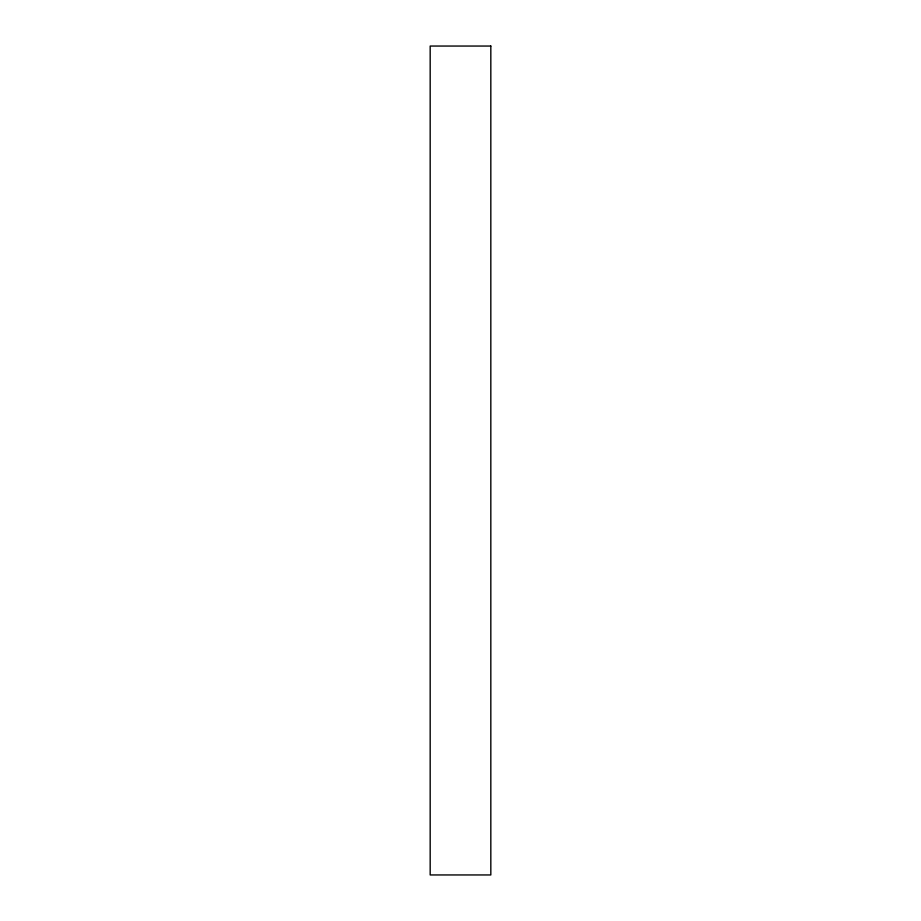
<?xml version="1.0" encoding="UTF-8"?>
<svg xmlns="http://www.w3.org/2000/svg" width="921" height="921" viewBox="0 0 921 921"><rect width="100%" height="100%" fill="white"/><g stroke="black" fill="none" stroke-linecap="round" stroke-linejoin="round"><path stroke-width="1.38" d="M490.824 46.05L430.176 46.05L430.176 874.95L490.824 874.95L490.824 46.05"/></g></svg>
